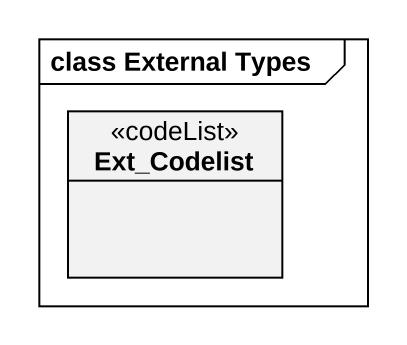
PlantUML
@startuml
mainframe class External Types
hide circle
hide empty members
class Ext_Codelist <<codeList>>
@enduml
